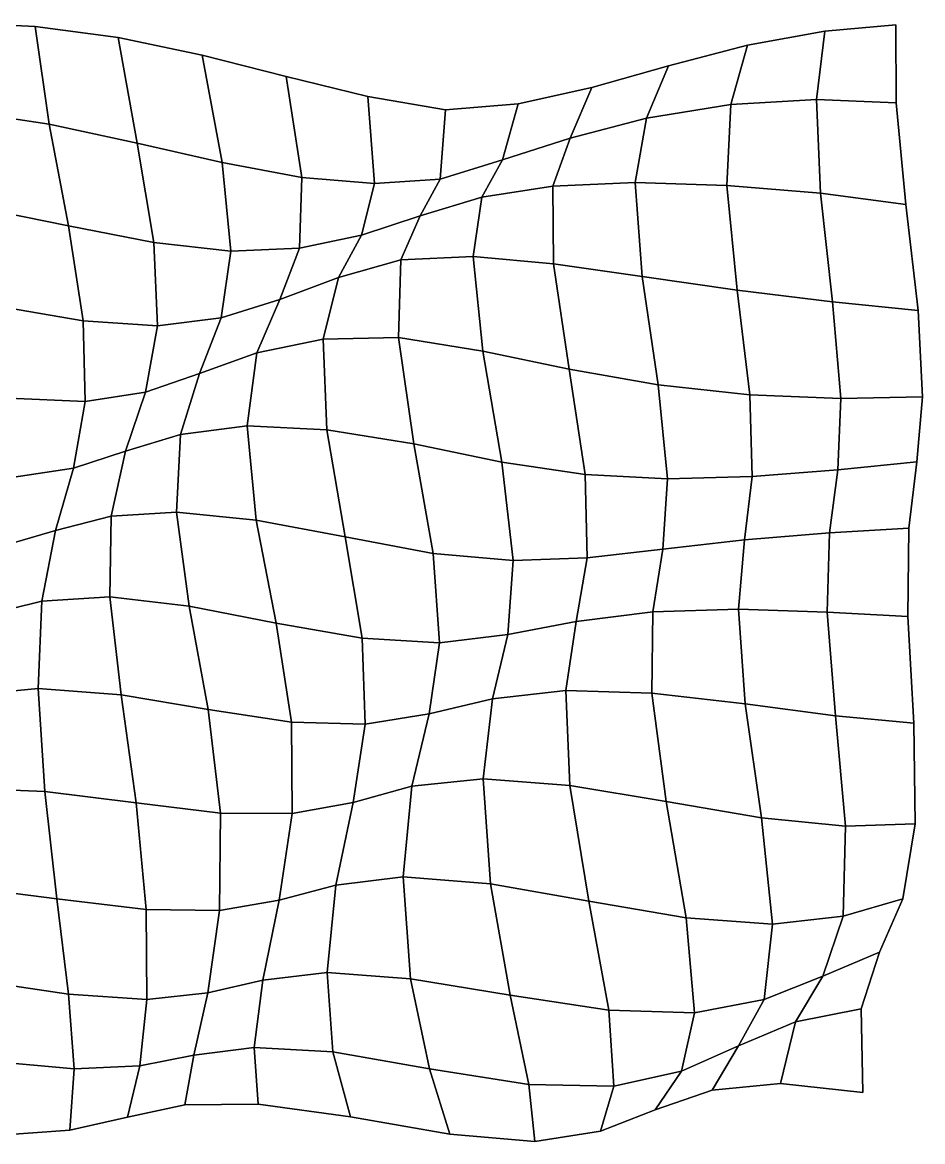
# Model space of a CAD drawing. Extents: x -161 to 227, y -128 to 122.
# Drawn here: x 26.5 to 226.5, y -126.8 to 122 of the extents above; entities that cross this region are included whole.
import ezdxf

# ---------------------------------------------------------------- set-up
doc = ezdxf.new("R2010")
doc.units = 0

msp = doc.modelspace()

# ---------------------------------------------------------------- linework, layer by layer
for points in [[(12.685593, 102.358139, 0.077359), (32.442711, 99.363091, -0.170786), (29.32494, 121.117386, 0.159736), (11.135662, 122.028641, 0.131617)], [(12.685593, 102.358139, 0.077359), (11.135662, 122.028641, 0.131617), (29.32494, 121.117386, 0.159736), (32.442711, 99.363091, -0.170786)], [(32.442711, 99.363091, -0.170786), (51.971966, 95.191917, -0.621303), (47.771526, 118.651581, -0.242955), (29.32494, 121.117386, 0.159736)], [(32.442711, 99.363091, -0.170786), (29.32494, 121.117386, 0.159736), (47.771526, 118.651581, -0.242955), (51.971966, 95.191917, -0.621303)], [(183.887344, 103.748642, -6.687419), (202.964539, 104.89901, -9.112864), (204.763321, 120.100609, -10.165509), (187.633377, 116.943863, -10.032873)], [(183.887344, 103.748642, -6.687419), (187.633377, 116.943863, -10.032873), (204.763321, 120.100609, -10.165509), (202.964539, 104.89901, -9.112864)], [(202.964539, 104.89901, -9.112864), (220.617035, 104.174927, -9.134848), (220.568542, 121.470978, -8.058141), (204.763321, 120.100609, -10.165509)], [(202.964539, 104.89901, -9.112864), (204.763321, 120.100609, -10.165509), (220.568542, 121.470978, -8.058141), (220.617035, 104.174927, -9.134848)], [(51.971966, 95.191917, -0.621303), (70.840294, 90.872383, -0.806599), (66.454201, 114.745209, -0.801271), (47.771526, 118.651581, -0.242955)], [(51.971966, 95.191917, -0.621303), (47.771526, 118.651581, -0.242955), (66.454201, 114.745209, -0.801271), (70.840294, 90.872383, -0.806599)], [(70.840294, 90.872383, -0.806599), (88.559845, 87.558342, -0.377169), (85.108047, 110.021523, -1.255266), (66.454201, 114.745209, -0.801271)], [(70.840294, 90.872383, -0.806599), (66.454201, 114.745209, -0.801271), (85.108047, 110.021523, -1.255266), (88.559845, 87.558342, -0.377169)], [(165.146225, 100.701653, -3.098421), (183.887344, 103.748642, -6.687419), (187.633377, 116.943863, -10.032873), (170.059814, 112.384499, -8.125554)], [(165.146225, 100.701653, -3.098421), (170.059814, 112.384499, -8.125554), (187.633377, 116.943863, -10.032873), (183.887344, 103.748642, -6.687419)], [(148.171097, 96.310097, 0.04879), (165.146225, 100.701653, -3.098421), (170.059814, 112.384499, -8.125554), (153.003998, 107.569145, -5.592166)], [(148.171097, 96.310097, 0.04879), (153.003998, 107.569145, -5.592166), (170.059814, 112.384499, -8.125554), (165.146225, 100.701653, -3.098421)], [(88.559845, 87.558342, -0.377169), (104.725334, 86.174347, 0.652453), (103.245056, 105.545135, -1.604553), (85.108047, 110.021523, -1.255266)], [(88.559845, 87.558342, -0.377169), (85.108047, 110.021523, -1.255266), (103.245056, 105.545135, -1.604553), (104.725334, 86.174347, 0.652453)], [(133.186859, 91.431389, 1.719054), (148.171097, 96.310097, 0.04879), (153.003998, 107.569145, -5.592166), (136.677734, 103.886879, -3.47893)], [(133.186859, 91.431389, 1.719054), (136.677734, 103.886879, -3.47893), (153.003998, 107.569145, -5.592166), (148.171097, 96.310097, 0.04879)], [(104.725334, 86.174347, 0.652453), (119.33149, 87.155762, 1.789926), (120.489899, 102.552704, -2.218265), (103.245056, 105.545135, -1.604553)], [(104.725334, 86.174347, 0.652453), (103.245056, 105.545135, -1.604553), (120.489899, 102.552704, -2.218265), (119.33149, 87.155762, 1.789926)], [(183.007492, 85.777298, -2.246024), (203.798325, 84.0214, -6.413335), (202.964539, 104.89901, -9.112864), (183.887344, 103.748642, -6.687419)], [(183.007492, 85.777298, -2.246024), (183.887344, 103.748642, -6.687419), (202.964539, 104.89901, -9.112864), (203.798325, 84.0214, -6.413335)], [(203.798325, 84.0214, -6.413335), (222.793533, 81.540817, -8.409244), (220.617035, 104.174927, -9.134848), (202.964539, 104.89901, -9.112864)], [(203.798325, 84.0214, -6.413335), (202.964539, 104.89901, -9.112864), (220.617035, 104.174927, -9.134848), (222.793533, 81.540817, -8.409244)], [(16.200171, 80.978111, -0.432322), (36.743061, 76.808739, -0.730104), (32.442711, 99.363091, -0.170786), (12.685593, 102.358139, 0.077359)], [(16.200171, 80.978111, -0.432322), (12.685593, 102.358139, 0.077359), (32.442711, 99.363091, -0.170786), (36.743061, 76.808739, -0.730104)], [(119.33149, 87.155762, 1.789926), (133.186859, 91.431389, 1.719054), (136.677734, 103.886879, -3.47893), (120.489899, 102.552704, -2.218265)], [(119.33149, 87.155762, 1.789926), (120.489899, 102.552704, -2.218265), (136.677734, 103.886879, -3.47893), (133.186859, 91.431389, 1.719054)], [(162.646225, 86.420036, 2.319743), (183.007492, 85.777298, -2.246024), (183.887344, 103.748642, -6.687419), (165.146225, 100.701653, -3.098421)], [(162.646225, 86.420036, 2.319743), (165.146225, 100.701653, -3.098421), (183.887344, 103.748642, -6.687419), (183.007492, 85.777298, -2.246024)], [(144.377167, 85.632553, 5.51592), (162.646225, 86.420036, 2.319743), (165.146225, 100.701653, -3.098421), (148.171097, 96.310097, 0.04879)], [(144.377167, 85.632553, 5.51592), (148.171097, 96.310097, 0.04879), (165.146225, 100.701653, -3.098421), (162.646225, 86.420036, 2.319743)], [(36.743061, 76.808739, -0.730104), (55.697624, 73.088715, -0.938059), (51.971966, 95.191917, -0.621303), (32.442711, 99.363091, -0.170786)], [(36.743061, 76.808739, -0.730104), (32.442711, 99.363091, -0.170786), (51.971966, 95.191917, -0.621303), (55.697624, 73.088715, -0.938059)], [(55.697624, 73.088715, -0.938059), (72.777435, 71.187698, -0.54352), (70.840294, 90.872383, -0.806599), (51.971966, 95.191917, -0.621303)], [(55.697624, 73.088715, -0.938059), (51.971966, 95.191917, -0.621303), (70.840294, 90.872383, -0.806599), (72.777435, 71.187698, -0.54352)], [(128.609009, 83.144257, 6.517155), (144.377167, 85.632553, 5.51592), (148.171097, 96.310097, 0.04879), (133.186859, 91.431389, 1.719054)], [(128.609009, 83.144257, 6.517155), (133.186859, 91.431389, 1.719054), (148.171097, 96.310097, 0.04879), (144.377167, 85.632553, 5.51592)], [(72.777435, 71.187698, -0.54352), (88.051422, 71.802589, 0.772285), (88.559845, 87.558342, -0.377169), (70.840294, 90.872383, -0.806599)], [(72.777435, 71.187698, -0.54352), (70.840294, 90.872383, -0.806599), (88.559845, 87.558342, -0.377169), (88.051422, 71.802589, 0.772285)], [(114.837265, 79.003075, 5.529248), (128.609009, 83.144257, 6.517155), (133.186859, 91.431389, 1.719054), (119.33149, 87.155762, 1.789926)], [(114.837265, 79.003075, 5.529248), (119.33149, 87.155762, 1.789926), (133.186859, 91.431389, 1.719054), (128.609009, 83.144257, 6.517155)], [(88.051422, 71.802589, 0.772285), (101.864067, 74.726799, 2.960999), (104.725334, 86.174347, 0.652453), (88.559845, 87.558342, -0.377169)], [(88.051422, 71.802589, 0.772285), (88.559845, 87.558342, -0.377169), (104.725334, 86.174347, 0.652453), (101.864067, 74.726799, 2.960999)], [(101.864067, 74.726799, 2.960999), (114.837265, 79.003075, 5.529248), (119.33149, 87.155762, 1.789926), (104.725334, 86.174347, 0.652453)], [(101.864067, 74.726799, 2.960999), (104.725334, 86.174347, 0.652453), (119.33149, 87.155762, 1.789926), (114.837265, 79.003075, 5.529248)], [(126.619209, 69.998398, 9.989297), (144.485504, 68.372986, 9.437566), (144.377167, 85.632553, 5.51592), (128.609009, 83.144257, 6.517155)], [(126.619209, 69.998398, 9.989297), (128.609009, 83.144257, 6.517155), (144.377167, 85.632553, 5.51592), (144.485504, 68.372986, 9.437566)], [(144.485504, 68.372986, 9.437566), (164.176239, 65.516731, 6.43843), (162.646225, 86.420036, 2.319743), (144.377167, 85.632553, 5.51592)], [(144.485504, 68.372986, 9.437566), (144.377167, 85.632553, 5.51592), (162.646225, 86.420036, 2.319743), (164.176239, 65.516731, 6.43843)], [(164.176239, 65.516731, 6.43843), (185.319595, 62.474644, 1.553335), (183.007492, 85.777298, -2.246024), (162.646225, 86.420036, 2.319743)], [(164.176239, 65.516731, 6.43843), (162.646225, 86.420036, 2.319743), (183.007492, 85.777298, -2.246024), (185.319595, 62.474644, 1.553335)], [(185.319595, 62.474644, 1.553335), (206.487228, 59.873314, -3.511418), (203.798325, 84.0214, -6.413335), (183.007492, 85.777298, -2.246024)], [(185.319595, 62.474644, 1.553335), (183.007492, 85.777298, -2.246024), (203.798325, 84.0214, -6.413335), (206.487228, 59.873314, -3.511418)], [(110.576614, 69.246361, 8.530162), (126.619209, 69.998398, 9.989297), (128.609009, 83.144257, 6.517155), (114.837265, 79.003075, 5.529248)], [(110.576614, 69.246361, 8.530162), (114.837265, 79.003075, 5.529248), (128.609009, 83.144257, 6.517155), (126.619209, 69.998398, 9.989297)], [(206.487228, 59.873314, -3.511418), (225.532654, 57.945263, -6.764172), (222.793533, 81.540817, -8.409244), (203.798325, 84.0214, -6.413335)], [(206.487228, 59.873314, -3.511418), (203.798325, 84.0214, -6.413335), (222.793533, 81.540817, -8.409244), (225.532654, 57.945263, -6.764172)], [(20.490137, 59.001194, -0.997273), (40.024456, 55.649902, -0.936861), (36.743061, 76.808739, -0.730104), (16.200171, 80.978111, -0.432322)], [(20.490137, 59.001194, -0.997273), (16.200171, 80.978111, -0.432322), (36.743061, 76.808739, -0.730104), (40.024456, 55.649902, -0.936861)], [(96.7285, 65.318848, 5.278303), (110.576614, 69.246361, 8.530162), (114.837265, 79.003075, 5.529248), (101.864067, 74.726799, 2.960999)], [(96.7285, 65.318848, 5.278303), (101.864067, 74.726799, 2.960999), (114.837265, 79.003075, 5.529248), (110.576614, 69.246361, 8.530162)], [(40.024456, 55.649902, -0.936861), (56.515247, 54.537445, -0.566465), (55.697624, 73.088715, -0.938059), (36.743061, 76.808739, -0.730104)], [(40.024456, 55.649902, -0.936861), (36.743061, 76.808739, -0.730104), (55.697624, 73.088715, -0.938059), (56.515247, 54.537445, -0.566465)], [(83.687569, 60.424255, 2.474991), (96.7285, 65.318848, 5.278303), (101.864067, 74.726799, 2.960999), (88.051422, 71.802589, 0.772285)], [(83.687569, 60.424255, 2.474991), (88.051422, 71.802589, 0.772285), (101.864067, 74.726799, 2.960999), (96.7285, 65.318848, 5.278303)], [(56.515247, 54.537445, -0.566465), (70.667358, 56.324585, 0.504031), (72.777435, 71.187698, -0.54352), (55.697624, 73.088715, -0.938059)], [(56.515247, 54.537445, -0.566465), (55.697624, 73.088715, -0.938059), (72.777435, 71.187698, -0.54352), (70.667358, 56.324585, 0.504031)], [(70.667358, 56.324585, 0.504031), (83.687569, 60.424255, 2.474991), (88.051422, 71.802589, 0.772285), (72.777435, 71.187698, -0.54352)], [(70.667358, 56.324585, 0.504031), (72.777435, 71.187698, -0.54352), (88.051422, 71.802589, 0.772285), (83.687569, 60.424255, 2.474991)], [(110.035637, 52.000572, 10.86009), (128.765701, 48.941727, 12.1762), (126.619209, 69.998398, 9.989297), (110.576614, 69.246361, 8.530162)], [(110.035637, 52.000572, 10.86009), (110.576614, 69.246361, 8.530162), (126.619209, 69.998398, 9.989297), (128.765701, 48.941727, 12.1762)], [(128.765701, 48.941727, 12.1762), (147.987015, 44.947773, 11.675952), (144.485504, 68.372986, 9.437566), (126.619209, 69.998398, 9.989297)], [(128.765701, 48.941727, 12.1762), (126.619209, 69.998398, 9.989297), (144.485504, 68.372986, 9.437566), (147.987015, 44.947773, 11.675952)], [(93.308243, 51.628208, 7.6173), (110.035637, 52.000572, 10.86009), (110.576614, 69.246361, 8.530162), (96.7285, 65.318848, 5.278303)], [(93.308243, 51.628208, 7.6173), (96.7285, 65.318848, 5.278303), (110.576614, 69.246361, 8.530162), (110.035637, 52.000572, 10.86009)], [(147.987015, 44.947773, 11.675952), (167.730179, 41.459854, 8.830774), (164.176239, 65.516731, 6.43843), (144.485504, 68.372986, 9.437566)], [(147.987015, 44.947773, 11.675952), (144.485504, 68.372986, 9.437566), (164.176239, 65.516731, 6.43843), (167.730179, 41.459854, 8.830774)], [(78.589088, 48.553566, 4.732562), (93.308243, 51.628208, 7.6173), (96.7285, 65.318848, 5.278303), (83.687569, 60.424255, 2.474991)], [(78.589088, 48.553566, 4.732562), (83.687569, 60.424255, 2.474991), (96.7285, 65.318848, 5.278303), (93.308243, 51.628208, 7.6173)], [(167.730179, 41.459854, 8.830774), (188.131195, 39.237732, 3.99893), (185.319595, 62.474644, 1.553335), (164.176239, 65.516731, 6.43843)], [(167.730179, 41.459854, 8.830774), (164.176239, 65.516731, 6.43843), (185.319595, 62.474644, 1.553335), (188.131195, 39.237732, 3.99893)], [(188.131195, 39.237732, 3.99893), (208.326813, 38.432919, -1.240694), (206.487228, 59.873314, -3.511418), (185.319595, 62.474644, 1.553335)], [(188.131195, 39.237732, 3.99893), (185.319595, 62.474644, 1.553335), (206.487228, 59.873314, -3.511418), (208.326813, 38.432919, -1.240694)], [(65.83075, 43.973385, 2.415253), (78.589088, 48.553566, 4.732562), (83.687569, 60.424255, 2.474991), (70.667358, 56.324585, 0.504031)], [(65.83075, 43.973385, 2.415253), (70.667358, 56.324585, 0.504031), (83.687569, 60.424255, 2.474991), (78.589088, 48.553566, 4.732562)], [(208.326813, 38.432919, -1.240694), (226.508514, 38.751118, -4.933203), (225.532654, 57.945263, -6.764172), (206.487228, 59.873314, -3.511418)], [(208.326813, 38.432919, -1.240694), (206.487228, 59.873314, -3.511418), (225.532654, 57.945263, -6.764172), (226.508514, 38.751118, -4.933203)], [(23.494137, 38.496052, -1.329754), (40.423809, 37.722721, -0.502281), (40.024456, 55.649902, -0.936861), (20.490137, 59.001194, -0.997273)], [(23.494137, 38.496052, -1.329754), (20.490137, 59.001194, -0.997273), (40.024456, 55.649902, -0.936861), (40.423809, 37.722721, -0.502281)], [(40.423809, 37.722721, -0.502281), (53.822536, 39.782261, 0.694478), (56.515247, 54.537445, -0.566465), (40.024456, 55.649902, -0.936861)], [(40.423809, 37.722721, -0.502281), (40.024456, 55.649902, -0.936861), (56.515247, 54.537445, -0.566465), (53.822536, 39.782261, 0.694478)], [(53.822536, 39.782261, 0.694478), (65.83075, 43.973385, 2.415253), (70.667358, 56.324585, 0.504031), (56.515247, 54.537445, -0.566465)], [(53.822536, 39.782261, 0.694478), (56.515247, 54.537445, -0.566465), (70.667358, 56.324585, 0.504031), (65.83075, 43.973385, 2.415253)], [(76.407097, 32.293163, 7.28741), (94.115921, 31.455776, 9.960279), (93.308243, 51.628208, 7.6173), (78.589088, 48.553566, 4.732562)], [(76.407097, 32.293163, 7.28741), (78.589088, 48.553566, 4.732562), (93.308243, 51.628208, 7.6173), (94.115921, 31.455776, 9.960279)], [(94.115921, 31.455776, 9.960279), (113.475128, 28.298708, 12.794389), (110.035637, 52.000572, 10.86009), (93.308243, 51.628208, 7.6173)], [(94.115921, 31.455776, 9.960279), (93.308243, 51.628208, 7.6173), (110.035637, 52.000572, 10.86009), (113.475128, 28.298708, 12.794389)], [(113.475128, 28.298708, 12.794389), (133.000336, 24.236683, 13.529603), (128.765701, 48.941727, 12.1762), (110.035637, 52.000572, 10.86009)], [(113.475128, 28.298708, 12.794389), (110.035637, 52.000572, 10.86009), (128.765701, 48.941727, 12.1762), (133.000336, 24.236683, 13.529603)], [(61.595428, 30.417919, 4.825067), (76.407097, 32.293163, 7.28741), (78.589088, 48.553566, 4.732562), (65.83075, 43.973385, 2.415253)], [(61.595428, 30.417919, 4.825067), (65.83075, 43.973385, 2.415253), (78.589088, 48.553566, 4.732562), (76.407097, 32.293163, 7.28741)], [(133.000336, 24.236683, 13.529603), (151.515137, 21.49143, 12.670933), (147.987015, 44.947773, 11.675952), (128.765701, 48.941727, 12.1762)], [(133.000336, 24.236683, 13.529603), (128.765701, 48.941727, 12.1762), (147.987015, 44.947773, 11.675952), (151.515137, 21.49143, 12.670933)], [(151.515137, 21.49143, 12.670933), (169.796646, 20.535671, 9.760528), (167.730179, 41.459854, 8.830774), (147.987015, 44.947773, 11.675952)], [(151.515137, 21.49143, 12.670933), (147.987015, 44.947773, 11.675952), (167.730179, 41.459854, 8.830774), (169.796646, 20.535671, 9.760528)], [(49.428307, 26.701462, 2.513756), (61.595428, 30.417919, 4.825067), (65.83075, 43.973385, 2.415253), (53.822536, 39.782261, 0.694478)], [(49.428307, 26.701462, 2.513756), (53.822536, 39.782261, 0.694478), (65.83075, 43.973385, 2.415253), (61.595428, 30.417919, 4.825067)], [(169.796646, 20.535671, 9.760528), (188.666519, 21.075865, 5.135213), (188.131195, 39.237732, 3.99893), (167.730179, 41.459854, 8.830774)], [(169.796646, 20.535671, 9.760528), (167.730179, 41.459854, 8.830774), (188.131195, 39.237732, 3.99893), (188.666519, 21.075865, 5.135213)], [(23.654018, 20.782104, -1.487147), (37.818233, 22.91345, 0.366686), (40.423809, 37.722721, -0.502281), (23.494137, 38.496052, -1.329754)], [(23.654018, 20.782104, -1.487147), (23.494137, 38.496052, -1.329754), (40.423809, 37.722721, -0.502281), (37.818233, 22.91345, 0.366686)], [(37.818233, 22.91345, 0.366686), (49.428307, 26.701462, 2.513756), (53.822536, 39.782261, 0.694478), (40.423809, 37.722721, -0.502281)], [(37.818233, 22.91345, 0.366686), (40.423809, 37.722721, -0.502281), (53.822536, 39.782261, 0.694478), (49.428307, 26.701462, 2.513756)], [(188.666519, 21.075865, 5.135213), (207.690643, 22.505732, 0.182104), (208.326813, 38.432919, -1.240694), (188.131195, 39.237732, 3.99893)], [(188.666519, 21.075865, 5.135213), (188.131195, 39.237732, 3.99893), (208.326813, 38.432919, -1.240694), (207.690643, 22.505732, 0.182104)], [(207.690643, 22.505732, 0.182104), (225.195267, 24.288208, -3.349749), (226.508514, 38.751118, -4.933203), (208.326813, 38.432919, -1.240694)], [(207.690643, 22.505732, 0.182104), (208.326813, 38.432919, -1.240694), (226.508514, 38.751118, -4.933203), (225.195267, 24.288208, -3.349749)], [(46.182442, 12.242296, 4.099592), (60.742027, 13.152322, 7.010934), (61.595428, 30.417919, 4.825067), (49.428307, 26.701462, 2.513756)], [(46.182442, 12.242296, 4.099592), (49.428307, 26.701462, 2.513756), (61.595428, 30.417919, 4.825067), (60.742027, 13.152322, 7.010934)], [(60.742027, 13.152322, 7.010934), (78.458397, 11.328756, 9.630042), (76.407097, 32.293163, 7.28741), (61.595428, 30.417919, 4.825067)], [(60.742027, 13.152322, 7.010934), (61.595428, 30.417919, 4.825067), (76.407097, 32.293163, 7.28741), (78.458397, 11.328756, 9.630042)], [(78.458397, 11.328756, 9.630042), (98.169479, 7.665974, 12.045198), (94.115921, 31.455776, 9.960279), (76.407097, 32.293163, 7.28741)], [(78.458397, 11.328756, 9.630042), (76.407097, 32.293163, 7.28741), (94.115921, 31.455776, 9.960279), (98.169479, 7.665974, 12.045198)], [(98.169479, 7.665974, 12.045198), (117.757431, 3.96938, 14.309833), (113.475128, 28.298708, 12.794389), (94.115921, 31.455776, 9.960279)], [(98.169479, 7.665974, 12.045198), (94.115921, 31.455776, 9.960279), (113.475128, 28.298708, 12.794389), (117.757431, 3.96938, 14.309833)], [(117.757431, 3.96938, 14.309833), (135.542755, 2.353193, 14.178581), (133.000336, 24.236683, 13.529603), (113.475128, 28.298708, 12.794389)], [(117.757431, 3.96938, 14.309833), (113.475128, 28.298708, 12.794389), (133.000336, 24.236683, 13.529603), (135.542755, 2.353193, 14.178581)], [(33.855553, 9.068183, 0.978401), (46.182442, 12.242296, 4.099592), (49.428307, 26.701462, 2.513756), (37.818233, 22.91345, 0.366686)], [(33.855553, 9.068183, 0.978401), (37.818233, 22.91345, 0.366686), (49.428307, 26.701462, 2.513756), (46.182442, 12.242296, 4.099592)], [(20.911861, 5.284482, -1.898942), (33.855553, 9.068183, 0.978401), (37.818233, 22.91345, 0.366686), (23.654018, 20.782104, -1.487147)], [(20.911861, 5.284482, -1.898942), (23.654018, 20.782104, -1.487147), (37.818233, 22.91345, 0.366686), (33.855553, 9.068183, 0.978401)], [(135.542755, 2.353193, 14.178581), (152.005554, 3.00905, 12.59843), (151.515137, 21.49143, 12.670933), (133.000336, 24.236683, 13.529603)], [(135.542755, 2.353193, 14.178581), (133.000336, 24.236683, 13.529603), (151.515137, 21.49143, 12.670933), (152.005554, 3.00905, 12.59843)], [(186.961136, 6.962404, 4.908268), (205.809402, 8.544526, 0.569011), (207.690643, 22.505732, 0.182104), (188.666519, 21.075865, 5.135213)], [(186.961136, 6.962404, 4.908268), (188.666519, 21.075865, 5.135213), (207.690643, 22.505732, 0.182104), (205.809402, 8.544526, 0.569011)], [(205.809402, 8.544526, 0.569011), (223.428925, 9.549294, -2.327554), (225.195267, 24.288208, -3.349749), (207.690643, 22.505732, 0.182104)], [(205.809402, 8.544526, 0.569011), (207.690643, 22.505732, 0.182104), (225.195267, 24.288208, -3.349749), (223.428925, 9.549294, -2.327554)], [(152.005554, 3.00905, 12.59843), (168.803864, 4.911718, 9.34725), (169.796646, 20.535671, 9.760528), (151.515137, 21.49143, 12.670933)], [(152.005554, 3.00905, 12.59843), (151.515137, 21.49143, 12.670933), (169.796646, 20.535671, 9.760528), (168.803864, 4.911718, 9.34725)], [(168.803864, 4.911718, 9.34725), (186.961136, 6.962404, 4.908268), (188.666519, 21.075865, 5.135213), (169.796646, 20.535671, 9.760528)], [(168.803864, 4.911718, 9.34725), (169.796646, 20.535671, 9.760528), (188.666519, 21.075865, 5.135213), (186.961136, 6.962404, 4.908268)], [(45.938042, -5.722911, 4.325251), (63.539505, -7.793329, 7.882241), (60.742027, 13.152322, 7.010934), (46.182442, 12.242296, 4.099592)], [(45.938042, -5.722911, 4.325251), (46.182442, 12.242296, 4.099592), (60.742027, 13.152322, 7.010934), (63.539505, -7.793329, 7.882241)], [(63.539505, -7.793329, 7.882241), (82.882942, -11.583006, 10.810014), (78.458397, 11.328756, 9.630042), (60.742027, 13.152322, 7.010934)], [(63.539505, -7.793329, 7.882241), (60.742027, 13.152322, 7.010934), (78.458397, 11.328756, 9.630042), (82.882942, -11.583006, 10.810014)], [(30.773861, -6.651085, 0.414725), (45.938042, -5.722911, 4.325251), (46.182442, 12.242296, 4.099592), (33.855553, 9.068183, 0.978401)], [(30.773861, -6.651085, 0.414725), (33.855553, 9.068183, 0.978401), (46.182442, 12.242296, 4.099592), (45.938042, -5.722911, 4.325251)], [(82.882942, -11.583006, 10.810014), (101.995483, -14.91634, 13.119205), (98.169479, 7.665974, 12.045198), (78.458397, 11.328756, 9.630042)], [(82.882942, -11.583006, 10.810014), (78.458397, 11.328756, 9.630042), (98.169479, 7.665974, 12.045198), (101.995483, -14.91634, 13.119205)], [(16.695414, -10.12673, -3.098708), (30.773861, -6.651085, 0.414725), (33.855553, 9.068183, 0.978401), (20.911861, 5.284482, -1.898942)], [(16.695414, -10.12673, -3.098708), (20.911861, 5.284482, -1.898942), (33.855553, 9.068183, 0.978401), (30.773861, -6.651085, 0.414725)], [(101.995483, -14.91634, 13.119205), (119.200768, -15.944128, 14.817336), (117.757431, 3.96938, 14.309833), (98.169479, 7.665974, 12.045198)], [(101.995483, -14.91634, 13.119205), (98.169479, 7.665974, 12.045198), (117.757431, 3.96938, 14.309833), (119.200768, -15.944128, 14.817336)], [(185.619598, -8.465686, 3.60222), (205.273438, -9.080959, 0.107569), (205.809402, 8.544526, 0.569011), (186.961136, 6.962404, 4.908268)], [(185.619598, -8.465686, 3.60222), (186.961136, 6.962404, 4.908268), (205.809402, 8.544526, 0.569011), (205.273438, -9.080959, 0.107569)], [(205.273438, -9.080959, 0.107569), (223.256226, -10.086063, -1.889365), (223.428925, 9.549294, -2.327554), (205.809402, 8.544526, 0.569011)], [(205.273438, -9.080959, 0.107569), (205.809402, 8.544526, 0.569011), (223.428925, 9.549294, -2.327554), (223.256226, -10.086063, -1.889365)], [(166.532791, -9.052733, 7.726374), (185.619598, -8.465686, 3.60222), (186.961136, 6.962404, 4.908268), (168.803864, 4.911718, 9.34725)], [(166.532791, -9.052733, 7.726374), (168.803864, 4.911718, 9.34725), (186.961136, 6.962404, 4.908268), (185.619598, -8.465686, 3.60222)], [(119.200768, -15.944128, 14.817336), (134.331131, -14.045055, 13.758844), (135.542755, 2.353193, 14.178581), (117.757431, 3.96938, 14.309833)], [(119.200768, -15.944128, 14.817336), (117.757431, 3.96938, 14.309833), (135.542755, 2.353193, 14.178581), (134.331131, -14.045055, 13.758844)], [(134.331131, -14.045055, 13.758844), (149.526932, -11.167307, 11.34298), (152.005554, 3.00905, 12.59843), (135.542755, 2.353193, 14.178581)], [(134.331131, -14.045055, 13.758844), (135.542755, 2.353193, 14.178581), (152.005554, 3.00905, 12.59843), (149.526932, -11.167307, 11.34298)], [(149.526932, -11.167307, 11.34298), (166.532791, -9.052733, 7.726374), (168.803864, 4.911718, 9.34725), (152.005554, 3.00905, 12.59843)], [(149.526932, -11.167307, 11.34298), (152.005554, 3.00905, 12.59843), (168.803864, 4.911718, 9.34725), (166.532791, -9.052733, 7.726374)], [(13.025898, -27.693834, -5.26607), (29.976004, -26.091784, -1.932339), (30.773861, -6.651085, 0.414725), (16.695414, -10.12673, -3.098708)], [(13.025898, -27.693834, -5.26607), (16.695414, -10.12673, -3.098708), (30.773861, -6.651085, 0.414725), (29.976004, -26.091784, -1.932339)], [(29.976004, -26.091784, -1.932339), (48.442917, -27.462124, 2.236319), (45.938042, -5.722911, 4.325251), (30.773861, -6.651085, 0.414725)], [(29.976004, -26.091784, -1.932339), (30.773861, -6.651085, 0.414725), (45.938042, -5.722911, 4.325251), (48.442917, -27.462124, 2.236319)], [(48.442917, -27.462124, 2.236319), (67.77327, -30.724028, 6.259476), (63.539505, -7.793329, 7.882241), (45.938042, -5.722911, 4.325251)], [(48.442917, -27.462124, 2.236319), (45.938042, -5.722911, 4.325251), (63.539505, -7.793329, 7.882241), (67.77327, -30.724028, 6.259476)], [(67.77327, -30.724028, 6.259476), (86.311562, -33.582668, 9.548872), (82.882942, -11.583006, 10.810014), (63.539505, -7.793329, 7.882241)], [(67.77327, -30.724028, 6.259476), (63.539505, -7.793329, 7.882241), (82.882942, -11.583006, 10.810014), (86.311562, -33.582668, 9.548872)], [(147.218399, -26.518881, 8.515798), (166.317642, -27.121872, 4.967007), (166.532791, -9.052733, 7.726374), (149.526932, -11.167307, 11.34298)], [(147.218399, -26.518881, 8.515798), (149.526932, -11.167307, 11.34298), (166.532791, -9.052733, 7.726374), (166.317642, -27.121872, 4.967007)], [(166.317642, -27.121872, 4.967007), (187.052994, -29.507626, 1.603898), (185.619598, -8.465686, 3.60222), (166.532791, -9.052733, 7.726374)], [(166.317642, -27.121872, 4.967007), (166.532791, -9.052733, 7.726374), (185.619598, -8.465686, 3.60222), (187.052994, -29.507626, 1.603898)], [(187.052994, -29.507626, 1.603898), (207.121307, -32.15485, -0.722947), (205.273438, -9.080959, 0.107569), (185.619598, -8.465686, 3.60222)], [(187.052994, -29.507626, 1.603898), (185.619598, -8.465686, 3.60222), (205.273438, -9.080959, 0.107569), (207.121307, -32.15485, -0.722947)], [(207.121307, -32.15485, -0.722947), (224.527817, -33.783806, -1.702113), (223.256226, -10.086063, -1.889365), (205.273438, -9.080959, 0.107569)], [(207.121307, -32.15485, -0.722947), (205.273438, -9.080959, 0.107569), (223.256226, -10.086063, -1.889365), (224.527817, -33.783806, -1.702113)], [(86.311562, -33.582668, 9.548872), (102.667343, -34.040466, 11.881831), (101.995483, -14.91634, 13.119205), (82.882942, -11.583006, 10.810014)], [(86.311562, -33.582668, 9.548872), (82.882942, -11.583006, 10.810014), (101.995483, -14.91634, 13.119205), (102.667343, -34.040466, 11.881831)], [(130.925293, -28.347088, 11.417251), (147.218399, -26.518881, 8.515798), (149.526932, -11.167307, 11.34298), (134.331131, -14.045055, 13.758844)], [(130.925293, -28.347088, 11.417251), (134.331131, -14.045055, 13.758844), (149.526932, -11.167307, 11.34298), (147.218399, -26.518881, 8.515798)], [(102.667343, -34.040466, 11.881831), (116.854942, -31.690247, 13.103716), (119.200768, -15.944128, 14.817336), (101.995483, -14.91634, 13.119205)], [(102.667343, -34.040466, 11.881831), (101.995483, -14.91634, 13.119205), (119.200768, -15.944128, 14.817336), (116.854942, -31.690247, 13.103716)], [(116.854942, -31.690247, 13.103716), (130.925293, -28.347088, 11.417251), (134.331131, -14.045055, 13.758844), (119.200768, -15.944128, 14.817336)], [(116.854942, -31.690247, 13.103716), (119.200768, -15.944128, 14.817336), (134.331131, -14.045055, 13.758844), (130.925293, -28.347088, 11.417251)], [(11.503171, -48.16568, -7.780309), (31.437571, -48.985371, -5.674123), (29.976004, -26.091784, -1.932339), (13.025898, -27.693834, -5.26607)], [(11.503171, -48.16568, -7.780309), (13.025898, -27.693834, -5.26607), (29.976004, -26.091784, -1.932339), (31.437571, -48.985371, -5.674123)], [(31.437571, -48.985371, -5.674123), (51.77372, -51.529396, -2.138925), (48.442917, -27.462124, 2.236319), (29.976004, -26.091784, -1.932339)], [(31.437571, -48.985371, -5.674123), (29.976004, -26.091784, -1.932339), (48.442917, -27.462124, 2.236319), (51.77372, -51.529396, -2.138925)], [(128.889435, -46.178596, 6.880218), (148.160797, -47.616421, 4.337838), (147.218399, -26.518881, 8.515798), (130.925293, -28.347088, 11.417251)], [(128.889435, -46.178596, 6.880218), (130.925293, -28.347088, 11.417251), (147.218399, -26.518881, 8.515798), (148.160797, -47.616421, 4.337838)], [(148.160797, -47.616421, 4.337838), (169.534988, -51.179432, 1.669867), (166.317642, -27.121872, 4.967007), (147.218399, -26.518881, 8.515798)], [(148.160797, -47.616421, 4.337838), (147.218399, -26.518881, 8.515798), (166.317642, -27.121872, 4.967007), (169.534988, -51.179432, 1.669867)], [(169.534988, -51.179432, 1.669867), (190.676514, -54.821075, -0.35342), (187.052994, -29.507626, 1.603898), (166.317642, -27.121872, 4.967007)], [(169.534988, -51.179432, 1.669867), (166.317642, -27.121872, 4.967007), (187.052994, -29.507626, 1.603898), (190.676514, -54.821075, -0.35342)], [(51.77372, -51.529396, -2.138925), (70.534775, -53.810829, 1.774452), (67.77327, -30.724028, 6.259476), (48.442917, -27.462124, 2.236319)], [(51.77372, -51.529396, -2.138925), (48.442917, -27.462124, 2.236319), (67.77327, -30.724028, 6.259476), (70.534775, -53.810829, 1.774452)], [(113.026154, -47.817661, 8.472324), (128.889435, -46.178596, 6.880218), (130.925293, -28.347088, 11.417251), (116.854942, -31.690247, 13.103716)], [(113.026154, -47.817661, 8.472324), (116.854942, -31.690247, 13.103716), (130.925293, -28.347088, 11.417251), (128.889435, -46.178596, 6.880218)], [(190.676514, -54.821075, -0.35342), (209.396454, -56.692116, -1.308556), (207.121307, -32.15485, -0.722947), (187.052994, -29.507626, 1.603898)], [(190.676514, -54.821075, -0.35342), (187.052994, -29.507626, 1.603898), (207.121307, -32.15485, -0.722947), (209.396454, -56.692116, -1.308556)], [(70.534775, -53.810829, 1.774452), (86.458153, -53.908642, 5.184131), (86.311562, -33.582668, 9.548872), (67.77327, -30.724028, 6.259476)], [(70.534775, -53.810829, 1.774452), (67.77327, -30.724028, 6.259476), (86.311562, -33.582668, 9.548872), (86.458153, -53.908642, 5.184131)], [(99.953545, -51.409645, 7.527961), (113.026154, -47.817661, 8.472324), (116.854942, -31.690247, 13.103716), (102.667343, -34.040466, 11.881831)], [(99.953545, -51.409645, 7.527961), (102.667343, -34.040466, 11.881831), (116.854942, -31.690247, 13.103716), (113.026154, -47.817661, 8.472324)], [(209.396454, -56.692116, -1.308556), (224.848587, -56.179653, -1.405046), (224.527817, -33.783806, -1.702113), (207.121307, -32.15485, -0.722947)], [(209.396454, -56.692116, -1.308556), (207.121307, -32.15485, -0.722947), (224.527817, -33.783806, -1.702113), (224.848587, -56.179653, -1.405046)], [(86.458153, -53.908642, 5.184131), (99.953545, -51.409645, 7.527961), (102.667343, -34.040466, 11.881831), (86.311562, -33.582668, 9.548872)], [(86.458153, -53.908642, 5.184131), (86.311562, -33.582668, 9.548872), (102.667343, -34.040466, 11.881831), (99.953545, -51.409645, 7.527961)], [(111.084, -67.962524, 1.959431), (130.509201, -69.52047, 1.30441), (128.889435, -46.178596, 6.880218), (113.026154, -47.817661, 8.472324)], [(111.084, -67.962524, 1.959431), (113.026154, -47.817661, 8.472324), (128.889435, -46.178596, 6.880218), (130.509201, -69.52047, 1.30441)], [(130.509201, -69.52047, 1.30441), (152.381317, -73.378967, 0.043499), (148.160797, -47.616421, 4.337838), (128.889435, -46.178596, 6.880218)], [(130.509201, -69.52047, 1.30441), (128.889435, -46.178596, 6.880218), (148.160797, -47.616421, 4.337838), (152.381317, -73.378967, 0.043499)], [(12.660283, -70.113106, -9.249867), (34.125652, -72.816521, -9.173085), (31.437571, -48.985371, -5.674123), (11.503171, -48.16568, -7.780309)], [(12.660283, -70.113106, -9.249867), (11.503171, -48.16568, -7.780309), (31.437571, -48.985371, -5.674123), (34.125652, -72.816521, -9.173085)], [(34.125652, -72.816521, -9.173085), (53.953869, -75.192902, -7.205717), (51.77372, -51.529396, -2.138925), (31.437571, -48.985371, -5.674123)], [(34.125652, -72.816521, -9.173085), (31.437571, -48.985371, -5.674123), (51.77372, -51.529396, -2.138925), (53.953869, -75.192902, -7.205717)], [(96.16909, -69.803307, 1.011067), (111.084, -67.962524, 1.959431), (113.026154, -47.817661, 8.472324), (99.953545, -51.409645, 7.527961)], [(96.16909, -69.803307, 1.011067), (99.953545, -51.409645, 7.527961), (113.026154, -47.817661, 8.472324), (111.084, -67.962524, 1.959431)], [(152.381317, -73.378967, 0.043499), (174.001495, -77.087425, -1.042716), (169.534988, -51.179432, 1.669867), (148.160797, -47.616421, 4.337838)], [(152.381317, -73.378967, 0.043499), (148.160797, -47.616421, 4.337838), (169.534988, -51.179432, 1.669867), (174.001495, -77.087425, -1.042716)], [(53.953869, -75.192902, -7.205717), (70.2985, -75.438232, -4.210012), (70.534775, -53.810829, 1.774452), (51.77372, -51.529396, -2.138925)], [(53.953869, -75.192902, -7.205717), (51.77372, -51.529396, -2.138925), (70.534775, -53.810829, 1.774452), (70.2985, -75.438232, -4.210012)], [(83.559853, -73.142288, -1.198986), (96.16909, -69.803307, 1.011067), (99.953545, -51.409645, 7.527961), (86.458153, -53.908642, 5.184131)], [(83.559853, -73.142288, -1.198986), (86.458153, -53.908642, 5.184131), (99.953545, -51.409645, 7.527961), (96.16909, -69.803307, 1.011067)], [(174.001495, -77.087425, -1.042716), (193.121796, -78.458801, -1.475392), (190.676514, -54.821075, -0.35342), (169.534988, -51.179432, 1.669867)], [(174.001495, -77.087425, -1.042716), (169.534988, -51.179432, 1.669867), (190.676514, -54.821075, -0.35342), (193.121796, -78.458801, -1.475392)], [(70.2985, -75.438232, -4.210012), (83.559853, -73.142288, -1.198986), (86.458153, -53.908642, 5.184131), (70.534775, -53.810829, 1.774452)], [(70.2985, -75.438232, -4.210012), (70.534775, -53.810829, 1.774452), (86.458153, -53.908642, 5.184131), (83.559853, -73.142288, -1.198986)], [(193.121796, -78.458801, -1.475392), (208.874268, -76.735237, -1.284745), (209.396454, -56.692116, -1.308556), (190.676514, -54.821075, -0.35342)], [(193.121796, -78.458801, -1.475392), (190.676514, -54.821075, -0.35342), (209.396454, -56.692116, -1.308556), (208.874268, -76.735237, -1.284745)], [(208.874268, -76.735237, -1.284745), (222.088593, -72.849503, -0.987447), (224.848587, -56.179653, -1.405046), (209.396454, -56.692116, -1.308556)], [(208.874268, -76.735237, -1.284745), (209.396454, -56.692116, -1.308556), (224.848587, -56.179653, -1.405046), (222.088593, -72.849503, -0.987447)], [(94.192581, -89.240372, -4.974016), (112.719093, -90.63353, -3.844069), (111.084, -67.962524, 1.959431), (96.16909, -69.803307, 1.011067)], [(94.192581, -89.240372, -4.974016), (96.16909, -69.803307, 1.011067), (111.084, -67.962524, 1.959431), (112.719093, -90.63353, -3.844069)], [(112.719093, -90.63353, -3.844069), (134.894043, -94.300812, -3.170438), (130.509201, -69.52047, 1.30441), (111.084, -67.962524, 1.959431)], [(112.719093, -90.63353, -3.844069), (111.084, -67.962524, 1.959431), (130.509201, -69.52047, 1.30441), (134.894043, -94.300812, -3.170438)], [(134.894043, -94.300812, -3.170438), (156.770309, -97.60405, -2.807016), (152.381317, -73.378967, 0.043499), (130.509201, -69.52047, 1.30441)], [(134.894043, -94.300812, -3.170438), (130.509201, -69.52047, 1.30441), (152.381317, -73.378967, 0.043499), (156.770309, -97.60405, -2.807016)], [(15.777415, -90.905884, -8.330204), (36.727722, -94.058708, -10.308159), (34.125652, -72.816521, -9.173085), (12.660283, -70.113106, -9.249867)], [(15.777415, -90.905884, -8.330204), (12.660283, -70.113106, -9.249867), (34.125652, -72.816521, -9.173085), (36.727722, -94.058708, -10.308159)], [(79.894836, -90.941071, -6.812969), (94.192581, -89.240372, -4.974016), (96.16909, -69.803307, 1.011067), (83.559853, -73.142288, -1.198986)], [(79.894836, -90.941071, -6.812969), (83.559853, -73.142288, -1.198986), (96.16909, -69.803307, 1.011067), (94.192581, -89.240372, -4.974016)], [(36.727722, -94.058708, -10.308159), (54.131462, -95.249428, -10.342811), (53.953869, -75.192902, -7.205717), (34.125652, -72.816521, -9.173085)], [(36.727722, -94.058708, -10.308159), (34.125652, -72.816521, -9.173085), (53.953869, -75.192902, -7.205717), (54.131462, -95.249428, -10.342811)], [(67.697899, -93.779121, -8.884223), (79.894836, -90.941071, -6.812969), (83.559853, -73.142288, -1.198986), (70.2985, -75.438232, -4.210012)], [(67.697899, -93.779121, -8.884223), (70.2985, -75.438232, -4.210012), (83.559853, -73.142288, -1.198986), (79.894836, -90.941071, -6.812969)], [(156.770309, -97.60405, -2.807016), (175.818298, -98.161682, -2.304988), (174.001495, -77.087425, -1.042716), (152.381317, -73.378967, 0.043499)], [(156.770309, -97.60405, -2.807016), (152.381317, -73.378967, 0.043499), (174.001495, -77.087425, -1.042716), (175.818298, -98.161682, -2.304988)], [(204.351395, -90.015633, -0.968219), (216.947968, -84.727081, -0.944359), (222.088593, -72.849503, -0.987447), (208.874268, -76.735237, -1.284745)], [(204.351395, -90.015633, -0.968219), (208.874268, -76.735237, -1.284745), (222.088593, -72.849503, -0.987447), (216.947968, -84.727081, -0.944359)], [(54.131462, -95.249428, -10.342811), (67.697899, -93.779121, -8.884223), (70.2985, -75.438232, -4.210012), (53.953869, -75.192902, -7.205717)], [(54.131462, -95.249428, -10.342811), (53.953869, -75.192902, -7.205717), (70.2985, -75.438232, -4.210012), (67.697899, -93.779121, -8.884223)], [(175.818298, -98.161682, -2.304988), (191.330811, -95.244553, -1.583169), (193.121796, -78.458801, -1.475392), (174.001495, -77.087425, -1.042716)], [(175.818298, -98.161682, -2.304988), (174.001495, -77.087425, -1.042716), (193.121796, -78.458801, -1.475392), (191.330811, -95.244553, -1.583169)], [(191.330811, -95.244553, -1.583169), (204.351395, -90.015633, -0.968219), (208.874268, -76.735237, -1.284745), (193.121796, -78.458801, -1.475392)], [(191.330811, -95.244553, -1.583169), (193.121796, -78.458801, -1.475392), (208.874268, -76.735237, -1.284745), (204.351395, -90.015633, -0.968219)], [(198.259979, -100.185333, -1.231375), (212.876038, -97.334938, -1.869448), (216.947968, -84.727081, -0.944359), (204.351395, -90.015633, -0.968219)], [(198.259979, -100.185333, -1.231375), (204.351395, -90.015633, -0.968219), (216.947968, -84.727081, -0.944359), (212.876038, -97.334938, -1.869448)], [(77.971024, -105.909767, -8.990336), (95.473328, -106.885361, -7.808901), (94.192581, -89.240372, -4.974016), (79.894836, -90.941071, -6.812969)], [(77.971024, -105.909767, -8.990336), (79.894836, -90.941071, -6.812969), (94.192581, -89.240372, -4.974016), (95.473328, -106.885361, -7.808901)], [(95.473328, -106.885361, -7.808901), (116.977608, -110.645081, -6.65317), (112.719093, -90.63353, -3.844069), (94.192581, -89.240372, -4.974016)], [(95.473328, -106.885361, -7.808901), (94.192581, -89.240372, -4.974016), (112.719093, -90.63353, -3.844069), (116.977608, -110.645081, -6.65317)], [(19.090946, -108.960167, -4.877337), (38.021103, -110.669647, -8.014176), (36.727722, -94.058708, -10.308159), (15.777415, -90.905884, -8.330204)], [(19.090946, -108.960167, -4.877337), (15.777415, -90.905884, -8.330204), (36.727722, -94.058708, -10.308159), (38.021103, -110.669647, -8.014176)], [(64.61573, -107.622826, -9.820902), (77.971024, -105.909767, -8.990336), (79.894836, -90.941071, -6.812969), (67.697899, -93.779121, -8.884223)], [(64.61573, -107.622826, -9.820902), (67.697899, -93.779121, -8.884223), (79.894836, -90.941071, -6.812969), (77.971024, -105.909767, -8.990336)], [(116.977608, -110.645081, -6.65317), (139.006531, -114.102921, -5.078321), (134.894043, -94.300812, -3.170438), (112.719093, -90.63353, -3.844069)], [(116.977608, -110.645081, -6.65317), (112.719093, -90.63353, -3.844069), (134.894043, -94.300812, -3.170438), (139.006531, -114.102921, -5.078321)], [(185.609756, -105.552879, -1.447803), (198.259979, -100.185333, -1.231375), (204.351395, -90.015633, -0.968219), (191.330811, -95.244553, -1.583169)], [(185.609756, -105.552879, -1.447803), (191.330811, -95.244553, -1.583169), (204.351395, -90.015633, -0.968219), (198.259979, -100.185333, -1.231375)], [(38.021103, -110.669647, -8.014176), (52.567036, -109.970963, -9.670445), (54.131462, -95.249428, -10.342811), (36.727722, -94.058708, -10.308159)], [(38.021103, -110.669647, -8.014176), (36.727722, -94.058708, -10.308159), (54.131462, -95.249428, -10.342811), (52.567036, -109.970963, -9.670445)], [(52.567036, -109.970963, -9.670445), (64.61573, -107.622826, -9.820902), (67.697899, -93.779121, -8.884223), (54.131462, -95.249428, -10.342811)], [(52.567036, -109.970963, -9.670445), (54.131462, -95.249428, -10.342811), (67.697899, -93.779121, -8.884223), (64.61573, -107.622826, -9.820902)], [(139.006531, -114.102921, -5.078321), (157.885666, -114.51619, -3.652808), (156.770309, -97.60405, -2.807016), (134.894043, -94.300812, -3.170438)], [(139.006531, -114.102921, -5.078321), (134.894043, -94.300812, -3.170438), (156.770309, -97.60405, -2.807016), (157.885666, -114.51619, -3.652808)], [(172.934631, -111.187271, -2.368081), (185.609756, -105.552879, -1.447803), (191.330811, -95.244553, -1.583169), (175.818298, -98.161682, -2.304988)], [(172.934631, -111.187271, -2.368081), (175.818298, -98.161682, -2.304988), (191.330811, -95.244553, -1.583169), (185.609756, -105.552879, -1.447803)], [(157.885666, -114.51619, -3.652808), (172.934631, -111.187271, -2.368081), (175.818298, -98.161682, -2.304988), (156.770309, -97.60405, -2.807016)], [(157.885666, -114.51619, -3.652808), (156.770309, -97.60405, -2.807016), (175.818298, -98.161682, -2.304988), (172.934631, -111.187271, -2.368081)], [(194.931915, -113.881348, -2.641903), (213.223312, -115.933296, -3.669811), (212.876038, -97.334938, -1.869448), (198.259979, -100.185333, -1.231375)], [(194.931915, -113.881348, -2.641903), (198.259979, -100.185333, -1.231375), (212.876038, -97.334938, -1.869448), (213.223312, -115.933296, -3.669811)], [(179.726532, -115.405426, -2.147432), (194.931915, -113.881348, -2.641903), (198.259979, -100.185333, -1.231375), (185.609756, -105.552879, -1.447803)], [(179.726532, -115.405426, -2.147432), (185.609756, -105.552879, -1.447803), (198.259979, -100.185333, -1.231375), (194.931915, -113.881348, -2.641903)], [(62.591858, -118.681084, -6.929086), (78.853165, -118.48465, -7.308763), (77.971024, -105.909767, -8.990336), (64.61573, -107.622826, -9.820902)], [(62.591858, -118.681084, -6.929086), (64.61573, -107.622826, -9.820902), (77.971024, -105.909767, -8.990336), (78.853165, -118.48465, -7.308763)], [(78.853165, -118.48465, -7.308763), (99.363029, -121.302177, -7.052162), (95.473328, -106.885361, -7.808901), (77.971024, -105.909767, -8.990336)], [(78.853165, -118.48465, -7.308763), (77.971024, -105.909767, -8.990336), (95.473328, -106.885361, -7.808901), (99.363029, -121.302177, -7.052162)], [(99.363029, -121.302177, -7.052162), (121.428978, -125.20536, -6.352381), (116.977608, -110.645081, -6.65317), (95.473328, -106.885361, -7.808901)], [(99.363029, -121.302177, -7.052162), (95.473328, -106.885361, -7.808901), (116.977608, -110.645081, -6.65317), (121.428978, -125.20536, -6.352381)], [(167.093246, -119.751862, -2.45583), (179.726532, -115.405426, -2.147432), (185.609756, -105.552879, -1.447803), (172.934631, -111.187271, -2.368081)], [(167.093246, -119.751862, -2.45583), (172.934631, -111.187271, -2.368081), (185.609756, -105.552879, -1.447803), (179.726532, -115.405426, -2.147432)], [(20.511179, -125.482056, -0.42539), (37.027012, -124.286201, -3.357435), (38.021103, -110.669647, -8.014176), (19.090946, -108.960167, -4.877337)], [(20.511179, -125.482056, -0.42539), (19.090946, -108.960167, -4.877337), (38.021103, -110.669647, -8.014176), (37.027012, -124.286201, -3.357435)], [(49.857258, -121.359421, -5.645742), (62.591858, -118.681084, -6.929086), (64.61573, -107.622826, -9.820902), (52.567036, -109.970963, -9.670445)], [(49.857258, -121.359421, -5.645742), (52.567036, -109.970963, -9.670445), (64.61573, -107.622826, -9.820902), (62.591858, -118.681084, -6.929086)], [(37.027012, -124.286201, -3.357435), (49.857258, -121.359421, -5.645742), (52.567036, -109.970963, -9.670445), (38.021103, -110.669647, -8.014176)], [(37.027012, -124.286201, -3.357435), (38.021103, -110.669647, -8.014176), (52.567036, -109.970963, -9.670445), (49.857258, -121.359421, -5.645742)], [(121.428978, -125.20536, -6.352381), (140.333496, -126.829231, -4.865863), (139.006531, -114.102921, -5.078321), (116.977608, -110.645081, -6.65317)], [(121.428978, -125.20536, -6.352381), (116.977608, -110.645081, -6.65317), (139.006531, -114.102921, -5.078321), (140.333496, -126.829231, -4.865863)], [(154.92627, -124.510941, -3.461868), (167.093246, -119.751862, -2.45583), (172.934631, -111.187271, -2.368081), (157.885666, -114.51619, -3.652808)], [(154.92627, -124.510941, -3.461868), (157.885666, -114.51619, -3.652808), (172.934631, -111.187271, -2.368081), (167.093246, -119.751862, -2.45583)], [(140.333496, -126.829231, -4.865863), (154.92627, -124.510941, -3.461868), (157.885666, -114.51619, -3.652808), (139.006531, -114.102921, -5.078321)], [(140.333496, -126.829231, -4.865863), (139.006531, -114.102921, -5.078321), (157.885666, -114.51619, -3.652808), (154.92627, -124.510941, -3.461868)]]:
    msp.add_3dface(points)

doc.saveas('drawing.dxf')
